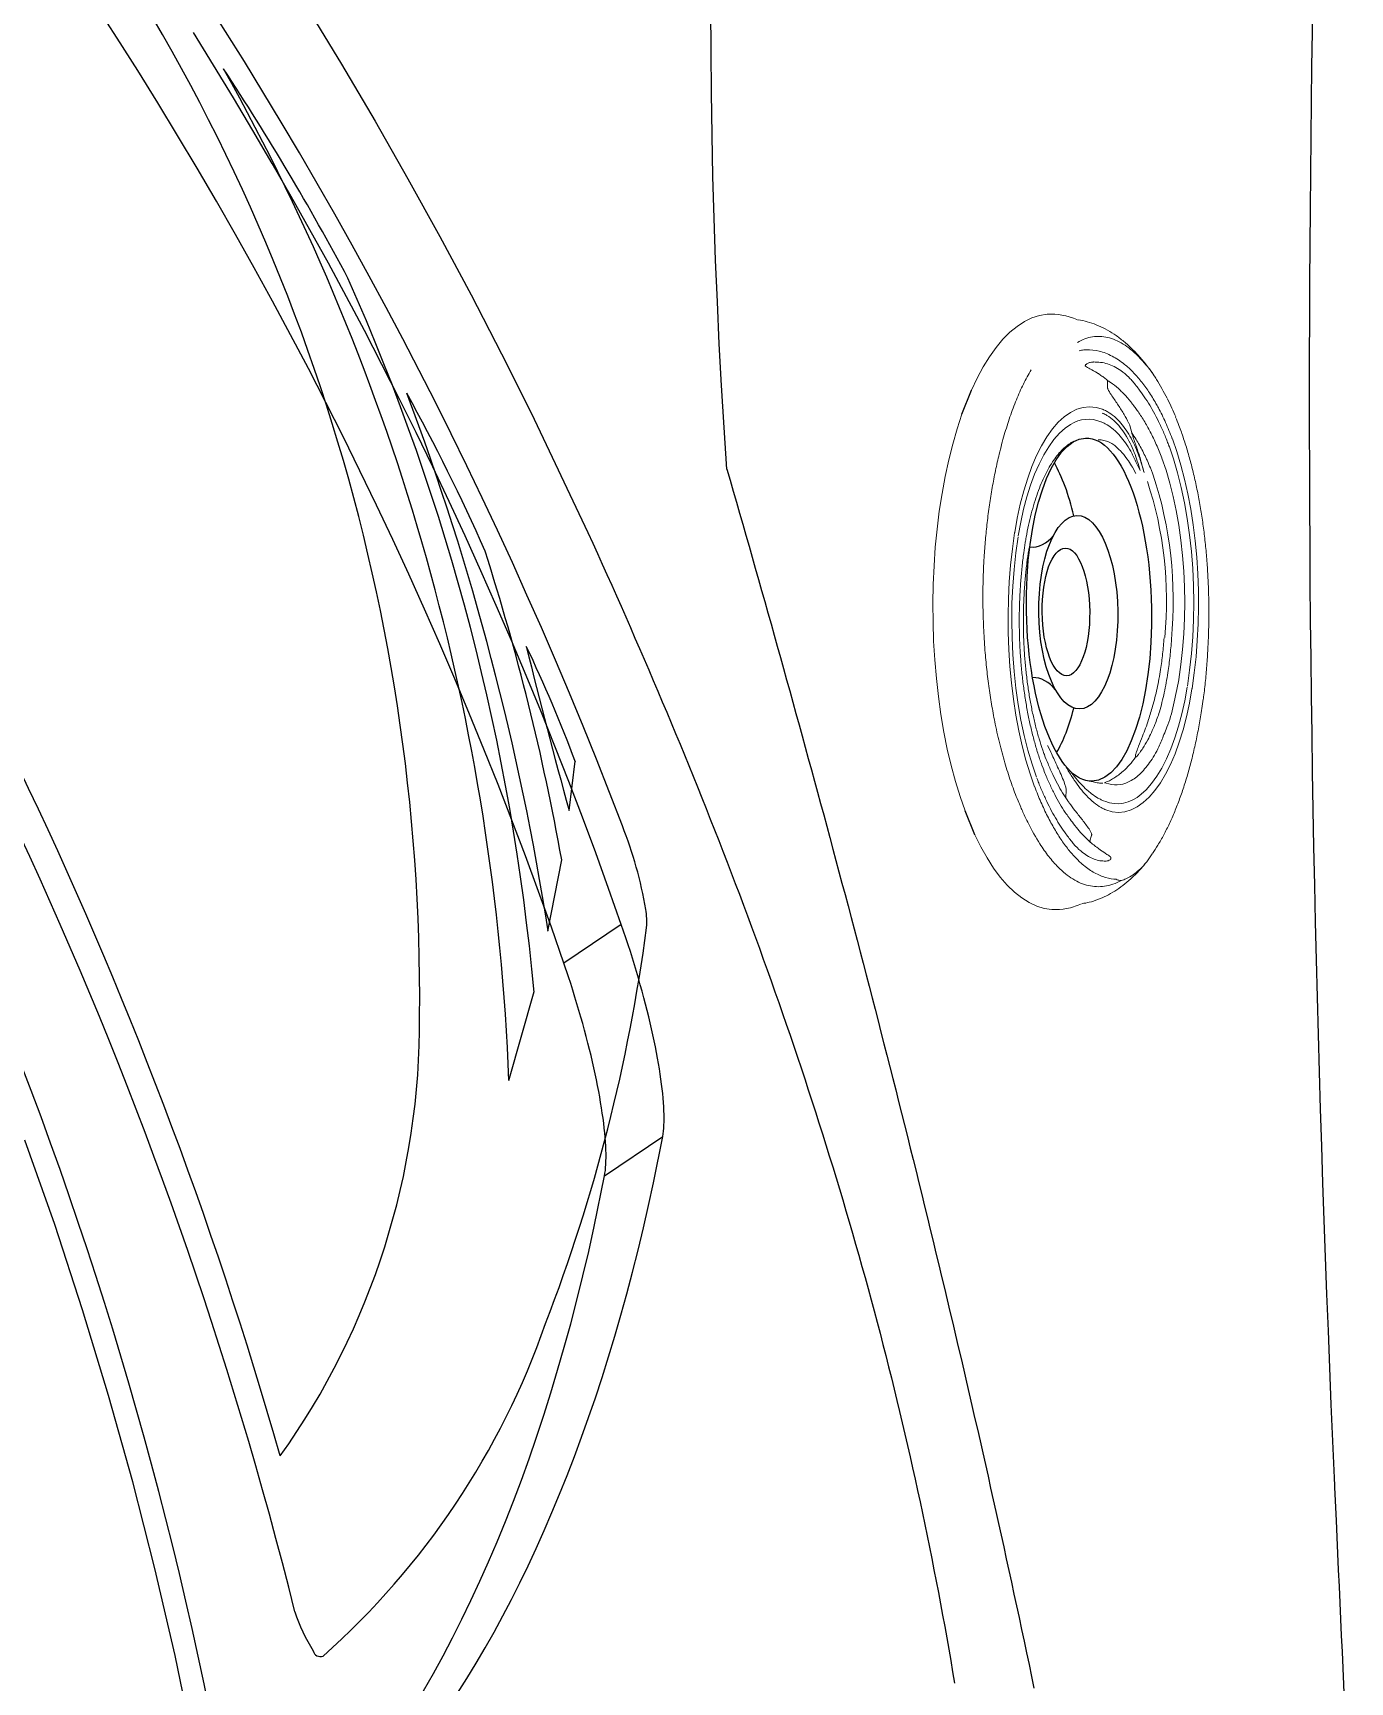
# Model space of a CAD drawing. Extents: x 941 to 1034, y 781 to 934.
# Drawn here: x 962.2 to 968.56, y 817.13 to 825.11 of the extents above; entities that cross this region are included whole.
import ezdxf

# ---------------------------------------------------------------- set-up
doc = ezdxf.new("R2010")
doc.units = 0
doc.header["$MEASUREMENT"] = 0
doc.linetypes.add('SLD-Solid', pattern=[0])
doc.layers.add('1', color=4, linetype='Continuous')
doc.layers.add('DIM', color=3, linetype='Continuous')

# ---------------------------------------------------------------- blocks, each defined once
blk = doc.blocks.new('*E12')
at = {"layer": '1', "color": 3, "linetype": 'SLD-Solid', "lineweight": 15}
blk.add_arc((2.109, -2.062), 0.0047, 145.5764, 153.9577, dxfattribs=at)
blk = doc.blocks.new('M')
at = {"layer": '1', "color": 3, "linetype": 'SLD-Solid', "lineweight": 15}
for p, q in [((0, 0), (-0.0912, -0.0007)), ((0.0911, -0.0016), (0, 0)), ((-0.7041, -0.0698), (-0.7837, -0.0884)), ((-0.6218, -0.0534), (-0.7041, -0.0698)), ((-0.5372, -0.039), (-0.6218, -0.0534)), ((-0.4506, -0.0268), (-0.5372, -0.039)), ((-0.3623, -0.0169), (-0.4506, -0.0268)), ((-0.2728, -0.0092), (-0.3623, -0.0169)), ((-0.1823, -0.0038), (-0.2728, -0.0092)), ((-0.0912, -0.0007), (-0.1823, -0.0038)), ((0.1816, -0.0055), (0.0911, -0.0016)), ((0.2713, -0.0118), (0.1816, -0.0055)), ((0.3597, -0.0203), (0.2713, -0.0118)), ((0.4465, -0.0311), (0.3597, -0.0203)), ((0.5313, -0.0442), (0.4465, -0.0311)), ((0.6138, -0.0593), (0.5313, -0.0442)), ((0.6937, -0.0766), (0.6138, -0.0593)), ((0.7707, -0.0959), (0.6937, -0.0766)), ((-0.9337, -0.1313), (-1.0035, -0.1556)), ((-0.8603, -0.1089), (-0.9337, -0.1313)), ((-0.7837, -0.0884), (-0.8603, -0.1089)), ((0.8444, -0.1171), (0.7707, -0.0959)), ((0.9145, -0.1403), (0.8444, -0.1171)), ((-1.1767, -0.2318), (-1.2305, -0.262)), ((-1.1184, -0.2031), (-1.1767, -0.2318)), ((1.089, -0.2137), (1.0302, -0.1859)), ((1.1433, -0.243), (1.089, -0.2137)), ((-1.2796, -0.2934), (-1.3236, -0.326)), ((-1.2305, -0.262), (-1.2796, -0.2934)), ((1.1928, -0.2737), (1.1433, -0.243)), ((1.2373, -0.3056), (1.1928, -0.2737)), ((1.2768, -0.3386), (1.2373, -0.3056)), ((-1.3961, -0.3941), (-1.4242, -0.4294)), ((-1.3625, -0.3596), (-1.3961, -0.3941)), ((-1.3236, -0.326), (-1.3625, -0.3596)), ((-0.5408, -0.4013), (-0.4637, -0.3894)), ((-0.4637, -0.3894), (-0.3848, -0.3796)), ((-0.4096, -0.4011), (-0.3292, -0.3924)), ((-0.3848, -0.3796), (-0.3045, -0.3721)), ((-0.3292, -0.3924), (-0.2475, -0.3862)), ((-0.3045, -0.3721), (-0.2231, -0.3669)), ((-0.2475, -0.3862), (-0.165, -0.3824)), ((-0.2231, -0.3669), (-0.1412, -0.364)), ((-0.165, -0.3824), (-0.0821, -0.3811)), ((-0.1412, -0.364), (-0.059, -0.3634)), ((-0.0821, -0.3811), (0.0007, -0.3823)), ((-0.059, -0.3634), (0.0229, -0.3652)), ((0.0007, -0.3823), (0.0829, -0.386)), ((0.0229, -0.3652), (0.1043, -0.3692)), ((0.0829, -0.386), (0.1641, -0.3922)), ((0.1043, -0.3692), (0.1846, -0.3756)), ((0.1641, -0.3922), (0.2439, -0.4009)), ((0.1846, -0.3756), (0.2636, -0.3843)), ((0.2636, -0.3843), (0.3408, -0.3952)), ((0.3408, -0.3952), (0.3426, -0.3955)), ((0.3426, -0.3955), (0.4128, -0.4079)), ((1.3109, -0.3725), (1.2768, -0.3386)), ((1.3396, -0.4073), (1.3109, -0.3725)), ((-1.4468, -0.4653), (-1.4638, -0.5016)), ((-1.4242, -0.4294), (-1.4468, -0.4653)), ((-0.8865, -0.4918), (-0.8238, -0.4699)), ((-0.8238, -0.4699), (-0.7576, -0.4498)), ((-0.777, -0.4791), (-0.7096, -0.4592)), ((-0.7576, -0.4498), (-0.6881, -0.4317)), ((-0.7096, -0.4592), (-0.6387, -0.4413)), ((-0.6881, -0.4317), (-0.6158, -0.4155)), ((-0.6387, -0.4413), (-0.5648, -0.4257)), ((-0.6158, -0.4155), (-0.5408, -0.4013)), ((-0.5648, -0.4257), (-0.4883, -0.4122)), ((-0.4883, -0.4122), (-0.4096, -0.4011)), ((0.2439, -0.4009), (0.3217, -0.4119)), ((0.2672, -0.4647), (0.2686, -0.4649)), ((0.2938, -0.4466), (0.2951, -0.4468)), ((0.3267, -0.4127), (0.3922, -0.4246)), ((0.3922, -0.4246), (0.4551, -0.4385)), ((0.4128, -0.4079), (0.4803, -0.4226)), ((0.4551, -0.4385), (0.515, -0.4544)), ((0.4803, -0.4226), (0.5446, -0.4394)), ((0.515, -0.4544), (0.5716, -0.4722)), ((0.5446, -0.4394), (0.6054, -0.4582)), ((0.5716, -0.4722), (0.6244, -0.4917)), ((0.6054, -0.4582), (0.6622, -0.4789)), ((1.3628, -0.4429), (1.3396, -0.4073)), ((1.3803, -0.4789), (1.3628, -0.4429)), ((-1.475, -0.5383), (-1.4805, -0.5751)), ((-1.4638, -0.5016), (-1.475, -0.5383)), ((-0.8407, -0.501), (-0.777, -0.4791)), ((-0.7317, -0.539), (-0.7309, -0.5387)), ((-0.6876, -0.554), (-0.7109, -0.5661)), ((0.6244, -0.4917), (0.6732, -0.5129)), ((0.6622, -0.4789), (0.7147, -0.5014)), ((0.6732, -0.5129), (0.7177, -0.5356)), ((0.7147, -0.5014), (0.7626, -0.5255)), ((0.7177, -0.5356), (0.7576, -0.5597)), ((0.7626, -0.5255), (0.8056, -0.5511)), ((0.8056, -0.5511), (0.8435, -0.578)), ((1.3921, -0.5154), (1.3803, -0.4789)), ((1.3982, -0.5522), (1.3921, -0.5154)), ((1.3985, -0.5891), (1.3982, -0.5522)), ((-1.4805, -0.5751), (-1.4802, -0.612)), ((-1.4802, -0.612), (-1.4781, -0.6296)), ((-1.4781, -0.6296), (-1.4754, -0.646)), ((0.7576, -0.5597), (0.7926, -0.5849)), ((0.7926, -0.5849), (0.8225, -0.6113)), ((0.8225, -0.6113), (0.8472, -0.6386)), ((0.8435, -0.578), (0.8758, -0.6061)), ((0.8758, -0.6061), (0.9026, -0.6352)), ((0.9026, -0.6352), (0.9236, -0.6651)), ((1.3906, -0.6423), (1.3935, -0.623)), ((1.3942, -0.623), (1.3966, -0.6066)), ((1.3966, -0.6066), (1.3985, -0.5891)), ((-1.4747, -0.6459), (-1.4715, -0.6651)), ((-1.4715, -0.6651), (-1.4597, -0.7015)), ((-1.4597, -0.7015), (-1.4527, -0.7176)), ((-0.9032, -0.6442), (-0.9392, -0.6429)), ((0.8472, -0.6386), (0.8656, -0.665)), ((0.9236, -0.6651), (0.9387, -0.6956)), ((0.9387, -0.6956), (0.9477, -0.7265)), ((1.3726, -0.695), (1.3794, -0.6789)), ((1.3794, -0.6789), (1.3906, -0.6423)), ((-1.1475, -0.7585), (-1.1492, -0.7607)), ((-1.1229, -0.7672), (-1.1475, -0.7585)), ((0.9476, -0.7888), (0.9384, -0.8198)), ((0.9507, -0.7576), (0.9476, -0.7888)), ((0.9477, -0.7265), (0.9507, -0.7576)), ((-1.0071, -0.8664), (-1.0102, -0.897)), ((-0.9981, -0.836), (-1.0071, -0.8664)), ((1.0686, -0.8435), (1.0441, -0.8441)), ((1.0779, -0.8447), (1.0762, -0.8467)), ((-1.0102, -0.897), (-1.0073, -0.9275)), ((-1.0073, -0.9275), (-0.9984, -0.9578)), ((0.8608, -0.9522), (0.8249, -0.9613)), ((0.862, -0.9512), (0.8717, -0.9465)), ((-0.9984, -0.9578), (-0.9836, -0.9878)), ((-0.9836, -0.9878), (-0.963, -1.0171)), ((-0.963, -1.0171), (-0.9368, -1.0456)), ((-0.9007, -1.0305), (-0.9222, -1.0072)), ((-0.8708, -1.0569), (-0.9007, -1.0305)), ((-0.7419, -0.9846), (-0.7439, -0.9797)), ((0.6284, -0.981), (0.6581, -0.9647)), ((0.6692, -1.0106), (0.6323, -1.0205)), ((0.6743, -0.9857), (0.6427, -1.0017)), ((-1.2086, -1.0611), (-1.2084, -1.0615)), ((-0.9368, -1.0456), (-0.905, -1.0731)), ((-0.905, -1.0731), (-0.8679, -1.0995)), ((-0.8358, -1.0822), (-0.8708, -1.0569)), ((-0.8679, -1.0995), (-0.8257, -1.1247)), ((-0.7959, -1.1063), (-0.8358, -1.0822)), ((-0.7515, -1.129), (-0.7959, -1.1063)), ((0.644, -1.1268), (0.7026, -1.1067)), ((0.7026, -1.1067), (0.7035, -1.1064)), ((-0.8257, -1.1247), (-0.7787, -1.1483)), ((-0.7787, -1.1483), (-0.7272, -1.1704)), ((-0.7026, -1.1502), (-0.7515, -1.129)), ((-0.7272, -1.1704), (-0.6714, -1.1907)), ((-0.6498, -1.1697), (-0.7026, -1.1502)), ((-0.6714, -1.1907), (-0.6118, -1.2092)), ((-0.5932, -1.1875), (-0.6498, -1.1697)), ((-0.5333, -1.2034), (-0.5932, -1.1875)), ((-0.37, -1.1881), (-0.3686, -1.1884)), ((-0.3686, -1.1884), (-0.3673, -1.1886)), ((-0.3673, -1.1886), (-0.2957, -1.1988)), ((0.3059, -1.1987), (0.3783, -1.1885)), ((0.3783, -1.1885), (0.4487, -1.1761)), ((0.4487, -1.1761), (0.5167, -1.1617)), ((0.5167, -1.1617), (0.582, -1.1452)), ((0.6314, -1.1827), (0.5605, -1.2005)), ((0.582, -1.1452), (0.644, -1.1268)), ((0.6988, -1.1627), (0.6314, -1.1827)), ((0.669, -1.1987), (0.7342, -1.1789)), ((0.757, -1.1429), (0.6988, -1.1627)), ((0.7342, -1.1789), (0.7958, -1.1574)), ((0.7625, -1.1409), (0.757, -1.1429)), ((-0.6118, -1.2092), (-0.5487, -1.2256)), ((-0.5487, -1.2256), (-0.4825, -1.24)), ((-0.4704, -1.2173), (-0.5333, -1.2034)), ((-0.4825, -1.24), (-0.4137, -1.2522)), ((-0.405, -1.2292), (-0.4704, -1.2173)), ((-0.4137, -1.2522), (-0.4119, -1.2525)), ((-0.4119, -1.2525), (-0.3359, -1.2632)), ((-0.3221, -1.241), (-0.3999, -1.23)), ((-0.3359, -1.2632), (-0.2582, -1.2717)), ((-0.2424, -1.2496), (-0.3221, -1.241)), ((-0.2957, -1.1988), (-0.2223, -1.2068)), ((-0.2582, -1.2717), (-0.1792, -1.278)), ((-0.1611, -1.2558), (-0.2424, -1.2496)), ((-0.2223, -1.2068), (-0.1476, -1.2125)), ((-0.0789, -1.2595), (-0.1611, -1.2558)), ((-0.1476, -1.2125), (-0.0719, -1.216)), ((0.0039, -1.2608), (-0.0789, -1.2595)), ((-0.0719, -1.216), (0.0044, -1.2171)), ((0.0868, -1.2595), (0.0039, -1.2608)), ((0.0044, -1.2171), (0.0807, -1.216)), ((0.0807, -1.216), (0.1566, -1.2125)), ((0.1693, -1.2557), (0.0868, -1.2595)), ((0.143, -1.2804), (0.2231, -1.2752)), ((0.1566, -1.2125), (0.2319, -1.2067)), ((0.251, -1.2494), (0.1693, -1.2557)), ((0.2231, -1.2752), (0.3021, -1.2678)), ((0.2319, -1.2067), (0.3059, -1.1987)), ((0.3314, -1.2407), (0.251, -1.2494)), ((0.3021, -1.2678), (0.3798, -1.2582)), ((0.4101, -1.2296), (0.3314, -1.2407)), ((0.3798, -1.2582), (0.4557, -1.2464)), ((0.4866, -1.2162), (0.4101, -1.2296)), ((0.4557, -1.2464), (0.5294, -1.2325)), ((0.5605, -1.2005), (0.4866, -1.2162)), ((0.5294, -1.2325), (0.6007, -1.2166)), ((0.6007, -1.2166), (0.669, -1.1987)), ((-0.1792, -1.278), (-0.0991, -1.2821)), ((-0.0991, -1.2821), (-0.0184, -1.2838)), ((-0.0184, -1.2838), (0.0624, -1.2832)), ((0.0624, -1.2832), (0.143, -1.2804))]:
    blk.add_line(p, q, dxfattribs=at)
at = {"layer": '1', "color": 3}
for centre, major_axis, ratio, start_param, end_param in [((-0.03, -0.7544), (0.8294, 0.0145), 0.364496, 3.146563, 9.429748), ((0.4969, -0.478), (0.2246, 0.0018), 0.7, 3.068739, 3.858971), ((-0.0426, -0.7029), (0.4678, 0.006), 0.408212, 3.144742, 9.427927), ((-0.5999, -0.4823), (0.2417, 0.0019), 0.7, -0.725267, -0.007908), ((-0.0411, -0.643), (0.3088, 0.0031), 0.371973, 3.142644, 9.425829), ((-0.0119, -0.4306), (0.8294, 0.0145), 0.364496, 3.679416, 4.068187), ((-0.0119, -0.4306), (0.8294, 0.0145), 0.364496, -1.024668, -0.591327)]:
    blk.add_ellipse(centre, major_axis=major_axis, ratio=ratio, start_param=start_param, end_param=end_param, dxfattribs=at)
at = {"layer": '1', "color": 3, "linetype": 'SLD-Solid', "lineweight": 15}
for centre, major_axis, ratio, start_param, end_param in [((-0.9127, -0.6453), (0.0096, 0.00008), 0.7, 0.155275, 0.272948), ((0.5743, -0.7525), (0.3162, 0.0025), 0.7, -0.280999, 0.394679), ((-1.1521, -0.7649), (0.00657, 0.00005), 0.7, 1.120631, 1.843929), ((-1.1504, -0.7628), (0.00681, 0.00005), 0.7, 1.126374, 1.762963), ((-1.1499, -0.7622), (0.00639, 0.00005), 0.7, 1.115946, 1.80729), ((-1.1383, -0.7629), (0.0112, 0.0001), 0.7, 2.477545, 2.524721), ((-1.1156, -0.7712), (0.00535, -0.00526), 1, 3.376627, 3.425003), ((-0.6467, -0.8895), (0.322, 0.0026), 0.7, 2.864732, 3.67969), ((1.0694, -0.8481), (0.00706, 0.00006), 0.7, 0.271899, 1.628297), ((0.8224, -0.9622), (0.00164, 0.00167), 1, -0.438797, -0.309864), ((0.0169, -0.1691), (1.4177, 0.0113), 0.7, 4.571791, 5.14569), ((0.0199, -0.1994), (1.3275, 0.0105), 0.7, 4.567646, 5.149835)]:
    blk.add_ellipse(centre, major_axis=major_axis, ratio=ratio, start_param=start_param, end_param=end_param, dxfattribs=at)
for points, knots in [([(-0.985, -0.4246), (-0.9747, -0.4202), (-0.9385, -0.4045), (-0.872, -0.3794), (-0.7823, -0.3503), (-0.6862, -0.3241), (-0.5908, -0.3025), (-0.4987, -0.2851), (-0.4104, -0.2714), (-0.3196, -0.2601), (-0.2212, -0.2509), (-0.1161, -0.2444), (-0.0038, -0.2413), (0.1096, -0.2421), (0.2137, -0.2465), (0.3075, -0.2533), (0.3628, -0.2593), (0.3904, -0.2623)], [0, 0, 0, 0, 0.029367, 0.103767, 0.178168, 0.254729, 0.331291, 0.393306, 0.455321, 0.518568, 0.581815, 0.656275, 0.730735, 0.807359, 0.883982, 0.94187, 1, 1, 1, 1]), ([(0.3904, -0.2623), (0.4192, -0.2659), (0.4767, -0.2731), (0.5607, -0.2867), (0.6427, -0.3023), (0.7282, -0.3215), (0.8154, -0.3446), (0.9034, -0.3723), (0.9854, -0.4031), (1.0623, -0.4371), (1.1067, -0.4619), (1.1292, -0.4745)], [0, 0, 0, 0, 0.095674, 0.191347, 0.288728, 0.386109, 0.50594, 0.625771, 0.749064, 0.872357, 1, 1, 1, 1]), ([(-1.3399, -0.9112), (-1.3464, -0.8976), (-1.3594, -0.8702), (-1.3685, -0.8299), (-1.3706, -0.7904), (-1.3654, -0.7519), (-1.353, -0.7138), (-1.3336, -0.6764), (-1.3078, -0.64), (-1.2724, -0.6012), (-1.2251, -0.5597), (-1.1562, -0.5114), (-1.0827, -0.47), (-1.0202, -0.4402), (-0.993, -0.4281), (-0.985, -0.4246)], [0, 0, 0, 0, 0.075379, 0.151309, 0.223329, 0.29535, 0.369104, 0.442862, 0.514729, 0.586967, 0.682119, 0.778071, 0.907999, 0.972873, 1, 1, 1, 1]), ([(-0.7876, -0.5289), (-0.7801, -0.5261), (-0.755, -0.5169), (-0.7098, -0.5023), (-0.651, -0.4856), (-0.5894, -0.4706), (-0.5254, -0.4573), (-0.4592, -0.4459), (-0.3911, -0.4362), (-0.3216, -0.4286), (-0.2509, -0.4228), (-0.1795, -0.4191), (-0.1077, -0.4173), (-0.0358, -0.4176), (0.0357, -0.42), (0.1066, -0.4243), (0.1764, -0.4306), (0.239, -0.438), (0.2776, -0.444), (0.294, -0.4465)], [0, 0, 0, 0, 0.026275, 0.087966, 0.149698, 0.211464, 0.273267, 0.335105, 0.396973, 0.458867, 0.520782, 0.582712, 0.644652, 0.706595, 0.768535, 0.830464, 0.892377, 0.954267, 1, 1, 1, 1]), ([(-0.731, -0.5388), (-0.7237, -0.5362), (-0.6995, -0.5274), (-0.6557, -0.5134), (-0.599, -0.4977), (-0.5394, -0.4836), (-0.4774, -0.4712), (-0.4134, -0.4607), (-0.3476, -0.452), (-0.2804, -0.4453), (-0.2123, -0.4405), (-0.1435, -0.4378), (-0.0745, -0.437), (-0.0056, -0.4383), (0.0628, -0.4416), (0.1303, -0.4469), (0.1953, -0.454), (0.2406, -0.4604), (0.264, -0.4641), (0.2673, -0.4646)], [0, 0, 0, 0, 0.027554, 0.091746, 0.155986, 0.220267, 0.284591, 0.348954, 0.413352, 0.477778, 0.542227, 0.606691, 0.671163, 0.735636, 0.8001, 0.864548, 0.928972, 0.98997, 1, 1, 1, 1]), ([(0.2953, -0.4467), (0.3036, -0.4481), (0.3317, -0.4527), (0.3781, -0.4619), (0.4331, -0.4749), (0.4852, -0.4895), (0.5342, -0.5057), (0.5796, -0.5233), (0.6213, -0.5422), (0.659, -0.5622), (0.6924, -0.5833), (0.7215, -0.6052), (0.7462, -0.6278), (0.7661, -0.651), (0.7797, -0.671), (0.7848, -0.6833), (0.7865, -0.6876)], [0, 0, 0, 0, 0.032536, 0.10973, 0.186868, 0.263931, 0.340915, 0.417824, 0.494672, 0.571492, 0.648319, 0.725227, 0.802333, 0.879798, 0.95782, 1, 1, 1, 1]), ([(-1.3337, -0.8863), (-1.3335, -0.8825), (-1.3325, -0.8611), (-1.3233, -0.8215), (-1.2972, -0.7681), (-1.2607, -0.72), (-1.2179, -0.6776), (-1.1725, -0.6405), (-1.1201, -0.6047), (-1.0614, -0.5703), (-0.9963, -0.5376), (-0.9377, -0.5117), (-0.9, -0.4971), (-0.8875, -0.4922)], [0, 0, 0, 0, 0.026712, 0.151413, 0.276447, 0.401159, 0.493498, 0.585836, 0.678075, 0.770318, 0.862284, 0.954116, 1, 1, 1, 1]), ([(-1.1143, -0.6427), (-1.0894, -0.6256), (-1.0521, -0.6), (-0.993, -0.5678), (-0.9457, -0.5446), (-0.9035, -0.526), (-0.8697, -0.5121), (-0.8529, -0.5056), (-0.8452, -0.5027)], [0, 0, 0, 0, 0.337008, 0.50583, 0.674678, 0.843513, 0.927915, 1, 1, 1, 1]), ([(-1.0347, -0.6571), (-1.0268, -0.6512), (-1.0067, -0.6364), (-0.9696, -0.6136), (-0.9243, -0.5885), (-0.8746, -0.5645), (-0.8292, -0.5448), (-0.7991, -0.5334), (-0.7881, -0.5292)], [0, 0, 0, 0, 0.125672, 0.317663, 0.508626, 0.698715, 0.890112, 1, 1, 1, 1]), ([(-0.961, -0.6568), (-0.9588, -0.6551), (-0.9453, -0.6447), (-0.9162, -0.6264), (-0.8739, -0.6021), (-0.8271, -0.5787), (-0.78, -0.5577), (-0.7466, -0.5449), (-0.7316, -0.5391)], [0, 0, 0, 0, 0.039608, 0.239952, 0.439301, 0.636256, 0.836536, 1, 1, 1, 1]), ([(-0.8875, -0.4922), (-0.8874, -0.4922), (-0.8873, -0.4922), (-0.8872, -0.4921), (-0.8871, -0.4921)], [0, 0, 0, 0, 0.154805, 1, 1, 1, 1]), ([(-0.8871, -0.4921), (-0.8871, -0.4921), (-0.8869, -0.492), (-0.8867, -0.4919), (-0.8865, -0.4918)], [0, 0, 0, 0, 0.109067, 1, 1, 1, 1]), ([(-0.7109, -0.5661), (-0.7315, -0.5756), (-0.7775, -0.5967), (-0.8323, -0.6219), (-0.8733, -0.6379), (-0.8925, -0.6437), (-0.901, -0.6441), (-0.9032, -0.6442)], [0, 0, 0, 0, 0.322327, 0.718503, 0.892265, 0.972127, 1, 1, 1, 1]), ([(-1.2457, -0.8348), (-1.2455, -0.8257), (-1.245, -0.8076), (-1.2375, -0.7797), (-1.2244, -0.7517), (-1.2035, -0.7211), (-1.1798, -0.6955), (-1.1498, -0.6684), (-1.1291, -0.6534), (-1.1144, -0.6428)], [0, 0, 0, 0, 0.144102, 0.288177, 0.431944, 0.575712, 0.757525, 0.828809, 1, 1, 1, 1]), ([(-1.1724, -0.7833), (-1.1664, -0.7757), (-1.1539, -0.7596), (-1.1293, -0.7341), (-1.0998, -0.707), (-1.069, -0.6818), (-1.0463, -0.6652), (-1.0365, -0.6581)], [0, 0, 0, 0, 0.193412, 0.408503, 0.621237, 0.836748, 1, 1, 1, 1]), ([(-1.1226, -0.767), (-1.1221, -0.7671), (-1.1216, -0.7673), (-1.1205, -0.7675), (-1.1188, -0.7676), (-1.1145, -0.7671), (-1.1015, -0.7623), (-1.0776, -0.7459), (-1.0429, -0.7198), (-1.0147, -0.6972), (-1.0012, -0.6863)], [0, 0, 0, 0, 0.006241, 0.007227, 0.014587, 0.028589, 0.070449, 0.262258, 0.646421, 1, 1, 1, 1]), ([(-1.0012, -0.6863), (-1.0011, -0.6863), (-0.9904, -0.6774), (-0.9773, -0.6679), (-0.9637, -0.6584), (-0.963, -0.6579)], [0, 0, 0, 0, 0.006401, 0.954168, 1, 1, 1, 1]), ([(-0.7857, -0.6413), (-0.7935, -0.6456), (-0.8176, -0.6592), (-0.8547, -0.6828), (-0.8951, -0.712), (-0.9318, -0.7435), (-0.9637, -0.7773), (-0.9823, -0.8041), (-0.9919, -0.8219), (-0.9953, -0.8293), (-0.9973, -0.8338), (-0.9978, -0.8352), (-0.9978, -0.8352)], [0.1589519, 0.1589519, 0.1589519, 0.1589519, 0.2189082, 0.346758, 0.4751575, 0.6035615, 0.754596, 0.905669, 0.9433962, 0.9811215, 0.9999977, 1, 1, 1, 1]), ([(-0.956, -0.8285), (-0.956, -0.8285), (-0.9539, -0.8234), (-0.9494, -0.8133), (-0.9383, -0.7929), (-0.9245, -0.7724), (-0.904, -0.7468), (-0.8803, -0.7213), (-0.8475, -0.6921), (-0.8233, -0.6733), (-0.811, -0.6645)], [0, 0, 0, 0, 0.0000306, 0.0744962, 0.1489695, 0.2980039, 0.3724874, 0.5215575, 0.6706687, 0.804032, 0.804032, 0.804032, 0.804032]), ([(1.0886, -1.0769), (1.0904, -1.0759), (1.1109, -1.0633), (1.1461, -1.0373), (1.1934, -0.9991), (1.2351, -0.9591), (1.2715, -0.9181), (1.3025, -0.8762), (1.3279, -0.8335), (1.3482, -0.7903), (1.3625, -0.7467), (1.3702, -0.7163), (1.3717, -0.7004), (1.3718, -0.6992)], [0, 0, 0, 0, 0.011075, 0.128358, 0.243715, 0.356861, 0.467679, 0.576202, 0.682584, 0.787058, 0.889908, 0.99144, 1, 1, 1, 1]), ([(1.2614, -0.6989), (1.2679, -0.7107), (1.2809, -0.7344), (1.29, -0.771), (1.2921, -0.8077), (1.2868, -0.8446), (1.2744, -0.882), (1.2551, -0.9193), (1.2291, -0.9558), (1.197, -0.9923), (1.1691, -1.016), (1.1547, -1.0282)], [0, 0, 0, 0, 0.113502, 0.227834, 0.336279, 0.444726, 0.555781, 0.666843, 0.775057, 0.88383, 1, 1, 1, 1]), ([(1.2267, -0.7408), (1.2265, -0.7371), (1.226, -0.7259), (1.223, -0.7144), (1.2211, -0.7068)], [0, 0, 0, 0, 0.3359347, 1, 1, 1, 1]), ([(-1.4516, -0.7216), (-1.4496, -0.7329), (-1.4452, -0.7585), (-1.4323, -0.7977), (-1.4143, -0.8391), (-1.3914, -0.8796), (-1.3639, -0.9191), (-1.3316, -0.9576), (-1.2954, -0.9947), (-1.268, -1.0179), (-1.2544, -1.0294)], [0, 0, 0, 0, 0.1000144, 0.225756, 0.3519621, 0.4790519, 0.6074395, 0.7375219, 0.8696622, 1, 1, 1, 1]), ([(-1.1927, -0.8109), (-1.1925, -0.8106), (-1.1918, -0.8097), (-1.1907, -0.8081), (-1.1889, -0.8055), (-1.1856, -0.801), (-1.1802, -0.7935), (-1.1753, -0.787), (-1.1725, -0.7833)], [0, 0, 0, 0, 0.035919, 0.106555, 0.177195, 0.318487, 0.601091, 1, 1, 1, 1]), ([(-0.8674, -0.7942), (-0.868, -0.7982), (-0.8693, -0.8075), (-0.8693, -0.8167), (-0.8692, -0.822)], [0, 0, 0, 0, 0.42371, 1, 1, 1, 1]), ([(-0.8674, -0.794), (-0.8657, -0.7853), (-0.8636, -0.7743), (-0.8601, -0.7632), (-0.8592, -0.7608)], [0, 0, 0, 0, 0.3572691, 0.4544643, 0.4544643, 0.4544643, 0.4544643]), ([(0.7965, -1.1571), (0.8229, -1.1465), (0.8756, -1.1252), (0.9309, -1.0982), (0.9804, -1.0707), (1.0253, -1.0431), (1.0763, -1.0059), (1.1202, -0.967), (1.1624, -0.9207), (1.1978, -0.8666), (1.2227, -0.8045), (1.2253, -0.762), (1.2267, -0.7408)], [0, 0, 0, 0, 0.099686, 0.199319, 0.230421, 0.322801, 0.415179, 0.507539, 0.5999, 0.733139, 0.866784, 1, 1, 1, 1]), ([(1.1672, -0.7765), (1.167, -0.788), (1.1666, -0.8109), (1.1591, -0.8443), (1.1461, -0.877), (1.1252, -0.9115), (1.1015, -0.9395), (1.0715, -0.9683), (1.0508, -0.9838), (1.0362, -0.9948)], [0, 0, 0, 0, 0.144102, 0.288177, 0.431944, 0.575712, 0.757525, 0.828809, 1, 1, 1, 1]), ([(1.1142, -0.7944), (1.114, -0.7947), (1.1133, -0.7958), (1.1122, -0.7976), (1.1104, -0.8005), (1.1071, -0.8055), (1.1005, -0.8153), (1.0907, -0.829), (1.0822, -0.8395), (1.0779, -0.8447)], [0, 0, 0, 0, 0.020739, 0.061523, 0.102309, 0.183889, 0.34706, 0.673517, 1, 1, 1, 1]), ([(1.1473, -0.737), (1.143, -0.7443), (1.1319, -0.7638), (1.121, -0.7827), (1.1142, -0.7944)], [0, 0, 0, 0, 0.3791413, 1, 1, 1, 1]), ([(1.1469, -0.7365), (1.1473, -0.7365), (1.1482, -0.7365), (1.1497, -0.7367), (1.1515, -0.7373), (1.1537, -0.7384), (1.1575, -0.7415), (1.1621, -0.7489), (1.1659, -0.7597), (1.167, -0.7695), (1.1672, -0.7751), (1.1672, -0.7765)], [0, 0, 0, 0, 0.01602, 0.035445, 0.054871, 0.08078, 0.12717, 0.274887, 0.583806, 0.893992, 1, 1, 1, 1]), ([(-1.2255, -0.8586), (-1.2259, -0.8587), (-1.2268, -0.8591), (-1.2283, -0.8596), (-1.2301, -0.8599), (-1.2322, -0.8598), (-1.236, -0.8589), (-1.2407, -0.8549), (-1.2444, -0.8477), (-1.2454, -0.8402), (-1.2457, -0.8359), (-1.2457, -0.8348)], [0, 0, 0, 0, 0.01602, 0.035445, 0.054871, 0.08078, 0.12717, 0.274887, 0.583806, 0.893992, 1, 1, 1, 1]), ([(-1.2258, -0.8584), (-1.2216, -0.8526), (-1.2105, -0.8372), (-1.1995, -0.821), (-1.1927, -0.8109)], [0, 0, 0, 0, 0.379141, 1, 1, 1, 1]), ([(-0.8697, -0.8364), (-0.8739, -0.8547), (-0.8822, -0.8912), (-0.8664, -0.9459), (-0.8304, -0.9988), (-0.7723, -1.0482), (-0.7067, -1.0882), (-0.6543, -1.1088), (-0.6342, -1.1167)], [0, 0, 0, 0, 0.177735, 0.35547, 0.533205, 0.71094, 0.888675, 1, 1, 1, 1]), ([(-0.8687, -0.8311), (-0.8687, -0.8311), (-0.8684, -0.8304), (-0.8672, -0.8303), (-0.8643, -0.8376), (-0.8577, -0.8523), (-0.8428, -0.8806), (-0.8239, -0.9041), (-0.8113, -0.9197)], [0, 0, 0, 0, 0.000257, 0.036334, 0.144253, 0.358235, 0.572789, 1, 1, 1, 1]), ([(0.6427, -1.0017), (0.6728, -0.9926), (0.7207, -0.9783), (0.7764, -0.9531), (0.8168, -0.9307), (0.8536, -0.9046), (0.8856, -0.8749), (0.9042, -0.8499), (0.9138, -0.8326), (0.9171, -0.8253), (0.9193, -0.8209), (0.9197, -0.8195), (0.9197, -0.8195)], [0, 0, 0, 0, 0.218908, 0.346758, 0.475158, 0.603561, 0.754596, 0.905669, 0.943396, 0.981121, 0.999998, 1, 1, 1, 1]), ([(0.9381, -0.8205), (0.9375, -0.822), (0.9357, -0.8265), (0.9322, -0.834), (0.9228, -0.8516), (0.9045, -0.8773), (0.8737, -0.9079), (0.838, -0.9348), (0.7992, -0.9584), (0.7452, -0.9851), (0.6986, -1.0008), (0.6692, -1.0106)], [0, 0, 0, 0, 0.0187738, 0.0563476, 0.0938864, 0.2442892, 0.3947292, 0.5226703, 0.6514061, 0.779526, 1, 1, 1, 1]), ([(0.8778, -0.8134), (0.8778, -0.8134), (0.8758, -0.8184), (0.8711, -0.8284), (0.8601, -0.848), (0.8463, -0.8671), (0.8258, -0.8901), (0.802, -0.9122), (0.7668, -0.938), (0.7252, -0.963), (0.6913, -0.9782), (0.6743, -0.9857)], [0, 0, 0, 0, 0.000031, 0.074497, 0.14897, 0.298004, 0.372488, 0.521558, 0.670669, 0.835334, 1, 1, 1, 1]), ([(0.7593, -0.8834), (0.7642, -0.8771), (0.772, -0.8667), (0.7822, -0.8476), (0.788, -0.8303), (0.7908, -0.8128), (0.7908, -0.8039), (0.7908, -0.7994)], [0, 0, 0, 0, 0.2370068, 0.3895674, 0.6949044, 0.847454, 1, 1, 1, 1]), ([(0.8734, -0.9456), (0.8867, -0.9387), (0.916, -0.9235), (0.9579, -0.8964), (0.9956, -0.8706), (1.021, -0.8529), (1.0354, -0.8459), (1.0401, -0.8444), (1.0426, -0.8439), (1.0438, -0.8438), (1.0444, -0.8438)], [0, 0, 0, 0, 0.235356, 0.518357, 0.801279, 0.944189, 0.976328, 0.9876, 0.993788, 1, 1, 1, 1]), ([(0.9536, -0.9723), (0.9536, -0.9723), (0.9575, -0.9695), (0.9631, -0.9653), (0.9723, -0.9583), (0.9848, -0.9483), (1.0019, -0.9337), (1.021, -0.9155), (1.0446, -0.8905), (1.0635, -0.8668), (1.0752, -0.849), (1.0779, -0.8447)], [0, 0, 0, 0, 0.000714, 0.073392, 0.109721, 0.182421, 0.327724, 0.473063, 0.618482, 0.909311, 1, 1, 1, 1]), ([(-1.3399, -0.9112), (-1.3396, -0.906), (-1.3392, -0.8981), (-1.3351, -0.8893), (-1.3337, -0.8863)], [0, 0, 0, 0, 0.664107, 1, 1, 1, 1]), ([(-1.2896, -0.9952), (-1.297, -0.9867), (-1.3141, -0.967), (-1.3299, -0.9385), (-1.3372, -0.9186), (-1.3399, -0.9112)], [0, 0, 0, 0, 0.32393, 0.749492, 1, 1, 1, 1]), ([(-0.8113, -0.9197), (-0.8016, -0.93), (-0.7823, -0.9508), (-0.7566, -0.9701), (-0.7437, -0.9798)], [0, 0, 0, 0, 0.4978509, 1, 1, 1, 1]), ([(0.6581, -0.9647), (0.6686, -0.9582), (0.6952, -0.9419), (0.7308, -0.9146), (0.7498, -0.8938), (0.7593, -0.8834)], [0, 0, 0, 0, 0.243936, 0.619578, 1, 1, 1, 1]), ([(-1.2102, -1.0603), (-1.2234, -1.0517), (-1.2504, -1.0341), (-1.2763, -1.0118), (-1.2874, -0.9979), (-1.2896, -0.9952)], [0, 0, 0, 0, 0.434001, 0.888952, 1, 1, 1, 1]), ([(-0.7437, -0.9796), (-0.7437, -0.9796), (-0.7425, -0.9789), (-0.7386, -0.9784), (-0.7297, -0.98), (-0.7135, -0.9852), (-0.6846, -0.9965), (-0.6347, -1.0165), (-0.5706, -1.0401), (-0.519, -1.0557), (-0.4974, -1.0622)], [0, 0, 0, 0, 0.0002, 0.025236, 0.067323, 0.141073, 0.266748, 0.470502, 0.778091, 1, 1, 1, 1]), ([(-0.5239, -1.0952), (-0.545, -1.0879), (-0.5947, -1.0707), (-0.6531, -1.0431), (-0.6958, -1.0178), (-0.7191, -1.0016), (-0.7315, -0.9922), (-0.738, -0.9871), (-0.7408, -0.9851), (-0.7418, -0.9844)], [0, 0, 0, 0, 0.230758, 0.545346, 0.74943, 0.872578, 0.942678, 0.980397, 1, 1, 1, 1]), ([(0.8249, -0.9613), (0.8145, -0.9682), (0.7872, -0.9866), (0.7465, -1.0092), (0.7103, -1.0269), (0.6835, -1.0392), (0.6612, -1.0487), (0.6382, -1.0579), (0.6266, -1.0624), (0.6206, -1.0646), (0.6206, -1.0646)], [0, 0, 0, 0, 0.182479, 0.479936, 0.628519, 0.702783, 0.8514, 0.925684, 0.999996, 1, 1, 1, 1]), ([(0.6323, -1.0205), (0.6537, -1.0151), (0.6965, -1.0041), (0.7458, -0.9878), (0.7834, -0.9747), (0.8044, -0.967), (0.8195, -0.9625), (0.8247, -0.961)], [0, 0, 0, 0, 0.334114, 0.669312, 0.80065, 0.932519, 1, 1, 1, 1]), ([(0.7035, -1.1064), (0.7146, -1.102), (0.7369, -1.0934), (0.7689, -1.0798), (0.7997, -1.0656), (0.839, -1.0461), (0.8847, -1.0205), (0.9246, -0.9942), (0.9458, -0.9782), (0.9521, -0.9734)], [0, 0, 0, 0, 0.112765, 0.225721, 0.338638, 0.45164, 0.677601, 0.903593, 1, 1, 1, 1]), ([(1.0361, -0.9949), (1.0112, -1.0128), (0.9739, -1.0398), (0.9148, -1.073), (0.8675, -1.0969), (0.8253, -1.1158), (0.7915, -1.1297), (0.7747, -1.1362), (0.767, -1.1392)], [0, 0, 0, 0, 0.337008, 0.50583, 0.674678, 0.843513, 0.927915, 1, 1, 1, 1]), ([(1.1547, -1.0282), (1.1515, -1.031), (1.1313, -1.0493), (1.0794, -1.085), (1.0231, -1.1151), (0.9916, -1.132)], [0, 0, 0, 0, 0.076495, 0.484239, 1, 1, 1, 1]), ([(-1.2088, -1.0613), (-1.1958, -1.0701), (-1.1675, -1.089), (-1.1191, -1.1163), (-1.065, -1.1434), (-1.007, -1.169), (-0.9452, -1.193), (-0.8799, -1.2154), (-0.8112, -1.2362), (-0.7394, -1.2551), (-0.6649, -1.2721), (-0.5878, -1.2871), (-0.5206, -1.2985), (-0.4786, -1.304), (-0.4636, -1.3059)], [0, 0, 0, 0, 0.074591, 0.161112, 0.246996, 0.333324, 0.42023, 0.507675, 0.595605, 0.683955, 0.772643, 0.861576, 0.950652, 1, 1, 1, 1]), ([(-0.3349, -1.1359), (-0.3677, -1.1304), (-0.4336, -1.1194), (-0.4937, -1.1033), (-0.5239, -1.0952)], [0, 0, 0, 0, 0.496228, 1, 1, 1, 1]), ([(-0.4974, -1.0622), (-0.4692, -1.0698), (-0.4125, -1.0851), (-0.3502, -1.0955), (-0.3188, -1.1007)], [0, 0, 0, 0, 0.496249, 1, 1, 1, 1]), ([(-0.3188, -1.1007), (-0.294, -1.1042), (-0.2441, -1.1112), (-0.1923, -1.1153), (-0.1663, -1.1173)], [0, 0, 0, 0, 0.497728, 1, 1, 1, 1]), ([(0.6206, -1.0646), (0.6206, -1.0646), (0.6201, -1.0648), (0.6197, -1.0649), (0.6193, -1.0651)], [0, 0, 0, 0, 0.029714, 1, 1, 1, 1]), ([(0.7026, -1.1064), (0.7026, -1.1064), (0.7022, -1.1065), (0.7019, -1.1067), (0.7015, -1.1068)], [0, 0, 0, 0, 0.00172, 1, 1, 1, 1]), ([(-0.6342, -1.1167), (-0.6227, -1.1217), (-0.5805, -1.1399), (-0.4922, -1.1649), (-0.4107, -1.1802), (-0.37, -1.1879)], [0, 0, 0, 0, 0.157416, 0.578708, 1, 1, 1, 1]), ([(-0.464, -1.3066), (-0.4601, -1.3072), (-0.4301, -1.3115), (-0.3725, -1.3176), (-0.2914, -1.3249), (-0.209, -1.3299), (-0.126, -1.333), (-0.0426, -1.334), (0.0406, -1.333), (0.1232, -1.3298), (0.205, -1.3246), (0.2853, -1.3174), (0.364, -1.3082), (0.4409, -1.297), (0.516, -1.2838), (0.5895, -1.2687), (0.661, -1.2517), (0.7303, -1.2328), (0.7969, -1.212), (0.854, -1.1921), (0.8873, -1.1785), (0.9008, -1.173)], [0, 0, 0, 0, 0.008425, 0.064388, 0.120568, 0.17691, 0.233345, 0.289786, 0.346148, 0.402364, 0.458374, 0.514135, 0.569591, 0.624664, 0.679957, 0.735663, 0.791743, 0.848146, 0.904805, 0.961644, 1, 1, 1, 1]), ([(-0.174, -1.1533), (-0.2012, -1.1512), (-0.2558, -1.1469), (-0.3085, -1.1396), (-0.3349, -1.1359)], [0, 0, 0, 0, 0.4977301, 1, 1, 1, 1]), ([(0.7666, -1.1393), (0.7661, -1.1394), (0.7654, -1.1397), (0.764, -1.1402), (0.7632, -1.1406), (0.7625, -1.1409)], [0, 0, 0, 0, 0.339988, 0.524939, 1, 1, 1, 1]), ([(0.7958, -1.1574), (0.796, -1.1573), (0.7962, -1.1572), (0.7964, -1.1572), (0.7965, -1.1571)], [0, 0, 0, 0, 0.8356, 1, 1, 1, 1]), ([(0.9013, -1.1736), (0.9159, -1.1675), (0.9465, -1.1548), (0.9743, -1.141), (0.9889, -1.1337)], [0, 0, 0, 0, 0.475493, 1, 1, 1, 1])]:
    blk.add_open_spline(points, degree=3, knots=knots, dxfattribs=at)
at = {"layer": 'DIM'}
for p, q in [((-1.1184, -0.2031), (-1.0035, -0.1556)), ((0.9145, -0.1403), (1.0302, -0.1859))]:
    blk.add_line(p, q, dxfattribs=at)
at = {"xscale": 0.4033039403454456, "yscale": 0.5761484862077708, "zscale": 0.4033039403454455, "rotation": 270.4546423772115}
blk.add_blockref('*E12', (-0.0456, -0.0004), dxfattribs=at)
blk = doc.blocks.new('ENVOY')
at = {"layer": '1', "color": 3}
for p, q in [((23.4121, 19.7808), (23.4421, 20.0185)), ((23.3099, 19.1978), (23.3764, 19.5414)), ((23.1211, 18.4745), (23.2426, 18.9051))]:
    blk.add_line(p, q, dxfattribs=at)
at = {"layer": '1', "color": 3, "linetype": 'Continuous'}
for p, q in [((23.6646, 19.2297), (23.3872, 19.042)), ((23.5835, 18.0141), (23.8644, 18.2041))]:
    blk.add_line(p, q, dxfattribs=at)
at = {"layer": '1', "color": 2, "linetype": 'Continuous'}
for points in [[(22.1458, 23.6621), (22.3121, 23.3887), (22.4746, 23.1131), (22.6333, 22.8352), (22.7881, 22.5552), (22.939, 22.273), (23.086, 21.9888), (23.229, 21.7026), (23.503, 21.1243)], [(27.1111, 16.5547), (27.1034, 16.7317), (27.0959, 16.9089), (27.0887, 17.0864), (27.0816, 17.2642), (27.0747, 17.4422), (27.0681, 17.6205), (27.0617, 17.7992), (27.0556, 17.9781), (27.0497, 18.1573), (27.044, 18.3369), (27.0386, 18.5168), (27.0335, 18.6971), (27.0286, 18.8777), (27.024, 19.0586), (27.0197, 19.2399), (27.0157, 19.4215), (27.012, 19.6034), (27.0086, 19.7856), (27.0055, 19.968), (27.0027, 20.1506), (27.0001, 20.3333), (26.9979, 20.5163), (26.996, 20.6994), (26.9944, 20.8826), (26.993, 21.0659), (26.992, 21.2493), (26.9913, 21.4327), (26.991, 21.6159), (26.9909, 21.7978), (26.9911, 21.9785), (26.9916, 22.1579), (26.9924, 22.336), (26.9934, 22.5128), (26.9947, 22.6882), (26.9963, 22.8624), (26.9981, 23.0353), (27.0001, 23.2068), (27.0023, 23.377), (27.0074, 23.7134)], [(23.503, 21.1243), (23.5262, 21.0735), (23.5493, 21.0226), (23.5723, 20.9717), (23.5952, 20.9208), (23.618, 20.8698), (23.6407, 20.8188), (23.6633, 20.7677), (23.6859, 20.7166), (23.7083, 20.6655), (23.7306, 20.6144), (23.7529, 20.5632), (23.775, 20.5119), (23.7971, 20.4607), (23.819, 20.4093), (23.8408, 20.358), (23.8626, 20.3066), (23.8842, 20.2552), (23.9057, 20.2038), (23.9271, 20.1523), (23.9485, 20.1007), (23.9697, 20.0492), (23.9907, 19.9976), (24.0117, 19.9459), (24.0326, 19.8942), (24.0534, 19.8425), (24.074, 19.7908), (24.0945, 19.739), (24.115, 19.6871), (24.1353, 19.6353), (24.1554, 19.5833), (24.1755, 19.5314), (24.1955, 19.4794), (24.2153, 19.4273), (24.235, 19.3753), (24.2546, 19.3231), (24.274, 19.271), (24.2934, 19.2188), (24.3126, 19.1665), (24.3317, 19.1142), (24.3507, 19.0619), (24.3695, 19.0095), (24.3883, 18.957), (24.4069, 18.9045), (24.4253, 18.852), (24.4437, 18.7994), (24.4619, 18.7468), (24.4799, 18.6942), (24.4979, 18.6414), (24.5157, 18.5887), (24.5333, 18.5359), (24.5509, 18.483), (24.5683, 18.4301), (24.5855, 18.3771), (24.6027, 18.3241), (24.6197, 18.271), (24.6365, 18.2179), (24.6532, 18.1648), (24.6698, 18.1115), (24.6862, 18.0583), (24.7025, 18.005), (24.7186, 17.9516), (24.7346, 17.8982), (24.7504, 17.8447), (24.7661, 17.7912), (24.7817, 17.7376), (24.7971, 17.684), (24.8123, 17.6303), (24.8274, 17.5766), (24.8424, 17.5229), (24.8572, 17.469), (24.8718, 17.4152), (24.8863, 17.3613), (24.9006, 17.3073), (24.9148, 17.2533), (24.9288, 17.1993), (24.9427, 17.1452), (24.9564, 17.091), (24.9699, 17.0368), (24.9833, 16.9826), (24.9965, 16.9284), (25.0096, 16.8741), (25.0225, 16.8197), (25.0353, 16.7653), (25.0479, 16.7109), (25.0603, 16.6564), (25.0725, 16.6019), (25.0846, 16.5474), (25.0966, 16.4928), (25.1084, 16.4382), (25.12, 16.3836), (25.1314, 16.3289), (25.1427, 16.2742), (25.1539, 16.2195), (25.1648, 16.1648), (25.1757, 16.11), (25.1863, 16.0552), (25.1968, 16.0003), (25.2071, 15.9455), (25.2173, 15.8906), (25.2273, 15.8357), (25.2372, 15.7808), (25.2468, 15.7258), (25.2564, 15.6708), (25.2658, 15.6158), (25.275, 15.5608)], [(27.1862, 14.9268), (27.1825, 15.0049), (27.1788, 15.083), (27.1751, 15.1613), (27.1714, 15.2397), (27.1677, 15.3182), (27.164, 15.3968), (27.1603, 15.4755), (27.1567, 15.5542), (27.153, 15.6331), (27.1493, 15.7121), (27.1457, 15.7912), (27.142, 15.8704), (27.1384, 15.9496), (27.1347, 16.029), (27.1311, 16.1085), (27.1275, 16.188), (27.1239, 16.2677), (27.1203, 16.3474), (27.1132, 16.5072)]]:
    blk.add_lwpolyline(points, dxfattribs=at)
at = {"layer": '1', "color": 3, "linetype": 'Continuous'}
for points in [[(21.7436, 14.4176), (21.6744, 14.8451), (21.5958, 15.2708), (21.5076, 15.6945), (21.41, 16.1161), (21.3031, 16.5355), (21.1868, 16.9524), (21.0611, 17.3668), (20.9262, 17.7784), (20.7821, 18.1872)], [(23.6646, 19.2297), (23.6034, 19.4032), (23.5407, 19.5763), (23.4765, 19.7487), (23.4108, 19.9207), (23.3436, 20.092), (23.2749, 20.2628), (23.2048, 20.433), (23.1332, 20.6026), (23.0601, 20.7716), (22.9855, 20.94), (22.9095, 21.1078), (22.832, 21.275), (22.7531, 21.4415), (22.6726, 21.6074), (22.5907, 21.7726), (22.5074, 21.9372), (22.4226, 22.1011), (22.3364, 22.2642), (22.2488, 22.4266), (22.1598, 22.5882), (22.0694, 22.749), (21.9775, 22.9091), (21.8843, 23.0684), (21.7897, 23.2268), (21.6937, 23.3845), (21.5963, 23.5414)], [(23.3872, 19.042), (23.3266, 19.2158), (23.2644, 19.3891), (23.2008, 19.5618), (23.1356, 19.734), (23.069, 19.9056), (23.0008, 20.0766), (22.9311, 20.247), (22.8599, 20.4169), (22.7873, 20.5861), (22.7131, 20.7547), (22.6374, 20.9227), (22.5603, 21.0901), (22.4817, 21.2569), (22.4015, 21.423), (22.3199, 21.5884), (22.2368, 21.7532), (22.1523, 21.9172), (22.0663, 22.0805), (21.9789, 22.2431), (21.89, 22.4049), (21.7998, 22.5659), (21.7081, 22.7261), (21.615, 22.8855), (21.5204, 23.0441), (21.4245, 23.2019), (21.3272, 23.3588), (21.2285, 23.5149), (21.1285, 23.67)], [(24.1748, 21.4313), (24.1613, 21.6331), (24.1491, 21.8351), (24.1382, 22.0371), (24.1286, 22.2392), (24.1203, 22.4414), (24.1133, 22.6436), (24.1075, 22.8458), (24.1031, 23.0481), (24.1, 23.2504), (24.0982, 23.4527), (24.0976, 23.655)], [(24.1748, 21.4313), (24.1901, 21.3782), (24.2054, 21.3251), (24.2207, 21.2719), (24.236, 21.2186), (24.2512, 21.1653), (24.2665, 21.1119), (24.2817, 21.0584), (24.2969, 21.0049), (24.3122, 20.9514), (24.3274, 20.8977), (24.3425, 20.8441), (24.3577, 20.7903), (24.3729, 20.7365), (24.388, 20.6827), (24.4031, 20.6288), (24.4182, 20.5748), (24.4333, 20.5208), (24.4484, 20.4667), (24.4634, 20.4126), (24.4785, 20.3584), (24.4935, 20.3042), (24.5085, 20.2499), (24.5235, 20.1955), (24.5384, 20.1411), (24.5534, 20.0867), (24.5683, 20.0322), (24.5832, 19.9776), (24.5981, 19.923), (24.6129, 19.8684), (24.6278, 19.8136), (24.6426, 19.7589), (24.6574, 19.7041), (24.6721, 19.6492), (24.6869, 19.5943), (24.7016, 19.5393), (24.7163, 19.4842), (24.731, 19.4292), (24.7456, 19.374), (24.7603, 19.3189), (24.7749, 19.2636), (24.7895, 19.2083), (24.804, 19.153), (24.8185, 19.0976), (24.833, 19.0422), (24.8475, 18.9867), (24.8619, 18.9312), (24.8763, 18.8756), (24.8907, 18.82), (24.9051, 18.7643), (24.9194, 18.7085), (24.9337, 18.6528), (24.9479, 18.5969), (24.9622, 18.5411), (24.9764, 18.4852), (24.9906, 18.4292), (25.0047, 18.3732), (25.0188, 18.3171), (25.0329, 18.261), (25.0469, 18.2049), (25.0609, 18.1487), (25.0749, 18.0924), (25.0888, 18.0361), (25.1027, 17.9798), (25.1166, 17.9235), (25.1304, 17.8671), (25.1442, 17.8106), (25.1579, 17.7541), (25.1716, 17.6976), (25.1853, 17.6411), (25.1989, 17.5845), (25.2125, 17.5279), (25.2261, 17.4712), (25.2396, 17.4145), (25.253, 17.3578), (25.2665, 17.3011), (25.2798, 17.2443), (25.2932, 17.1875), (25.3064, 17.1307), (25.3197, 17.0739), (25.3329, 17.0171), (25.346, 16.9602), (25.3591, 16.9033), (25.3722, 16.8464), (25.3852, 16.7895), (25.3982, 16.7325), (25.4111, 16.6756), (25.424, 16.6187), (25.4368, 16.5617), (25.4495, 16.5047), (25.4623, 16.4478), (25.4749, 16.3908), (25.4876, 16.3338), (25.5001, 16.2769), (25.5127, 16.2199), (25.5251, 16.163), (25.5375, 16.106), (25.5499, 16.0491), (25.5622, 15.9921), (25.5745, 15.9352), (25.5867, 15.8783), (25.5989, 15.8214), (25.611, 15.7645), (25.6231, 15.7076), (25.6351, 15.6508), (25.647, 15.5939), (25.6589, 15.5371)], [(23.8644, 18.2041), (23.8665, 18.2165), (23.8682, 18.23), (23.8695, 18.2443), (23.8705, 18.2595), (23.8711, 18.2756), (23.8713, 18.2926), (23.8711, 18.3104), (23.8706, 18.329), (23.8696, 18.3485), (23.8683, 18.3687), (23.8667, 18.3897), (23.8646, 18.4115), (23.8622, 18.4341), (23.8594, 18.4573), (23.8562, 18.4813), (23.8526, 18.506), (23.8487, 18.5313), (23.8444, 18.5573), (23.8397, 18.5839), (23.8347, 18.611), (23.8293, 18.6386), (23.8235, 18.6667), (23.8174, 18.6953), (23.811, 18.7243), (23.8042, 18.7537), (23.7971, 18.7836), (23.7896, 18.8139), (23.7818, 18.8445), (23.7737, 18.8755), (23.7652, 18.9067), (23.7564, 18.9383), (23.7474, 18.9701), (23.738, 19.0021), (23.7283, 19.0343), (23.7184, 19.0666), (23.7082, 19.099), (23.6977, 19.1316), (23.6869, 19.1642), (23.6646, 19.2297)], [(23.5835, 18.014), (23.5856, 18.0266), (23.5874, 18.04), (23.5888, 18.0544), (23.5898, 18.0696), (23.5904, 18.0858), (23.5907, 18.1028), (23.5906, 18.1207), (23.5901, 18.1394), (23.5892, 18.1589), (23.588, 18.1793), (23.5864, 18.2004), (23.5844, 18.2223), (23.582, 18.245), (23.5793, 18.2684), (23.5762, 18.2925), (23.5727, 18.3173), (23.5688, 18.3428), (23.5646, 18.3688), (23.56, 18.3954), (23.5551, 18.4225), (23.5498, 18.4502), (23.5441, 18.4783), (23.5381, 18.5069), (23.5318, 18.5359), (23.5251, 18.5654), (23.5181, 18.5953), (23.5108, 18.6256), (23.5031, 18.6562), (23.4951, 18.6872), (23.4867, 18.7185), (23.4781, 18.7501), (23.4691, 18.7819), (23.4598, 18.814), (23.4503, 18.8462), (23.4404, 18.8786), (23.4303, 18.9111), (23.4199, 18.9438), (23.4093, 18.9765), (23.3872, 19.042)], [(22.8722, 15.5122), (22.9176, 15.5839), (22.9623, 15.6572), (23.0062, 15.7321), (23.0493, 15.8084), (23.0916, 15.8863), (23.1331, 15.9656), (23.1739, 16.0465), (23.2139, 16.129), (23.2532, 16.2131), (23.2918, 16.2988), (23.3295, 16.3861), (23.3665, 16.4749), (23.4028, 16.5652), (23.4382, 16.657), (23.4728, 16.7504), (23.5065, 16.8452), (23.5395, 16.9414), (23.5716, 17.0391), (23.6028, 17.1383), (23.6331, 17.2388), (23.6625, 17.3407), (23.6911, 17.444), (23.7187, 17.5487), (23.7454, 17.6547), (23.7711, 17.762), (23.7959, 17.8706), (23.8197, 17.9805), (23.8644, 18.2041)], [(22.7091, 15.5248), (22.7566, 15.6083), (22.8033, 15.6937), (22.8491, 15.7809), (22.8939, 15.8701), (22.9379, 15.961), (22.9809, 16.0537), (23.0229, 16.1482), (23.064, 16.2444), (23.1041, 16.3423), (23.1432, 16.4418), (23.1814, 16.543), (23.2184, 16.6458), (23.2545, 16.7502), (23.2897, 16.8564), (23.3238, 16.9644), (23.3569, 17.0741), (23.389, 17.1856), (23.4201, 17.2989), (23.4501, 17.4138), (23.479, 17.5305), (23.5068, 17.6489), (23.5335, 17.7689), (23.5835, 18.014)], [(27.1132, 16.5072), (27.1131, 16.5095), (27.113, 16.5119), (27.1129, 16.5143), (27.1128, 16.5167), (27.1127, 16.519), (27.1126, 16.5214), (27.1125, 16.5238), (27.1124, 16.5262), (27.1123, 16.5286), (27.1122, 16.5309), (27.1121, 16.5333), (27.112, 16.5357), (27.1119, 16.5381), (27.1118, 16.5404), (27.1116, 16.5428), (27.1115, 16.5452), (27.1114, 16.5476), (27.1113, 16.55), (27.1111, 16.5547)]]:
    blk.add_lwpolyline(points, dxfattribs=at)
at = {"layer": '1', "color": 3}
for centre, radius, start, end in [((3.445, 12.0057), 21.6411, 20.84518, 49.96469), ((1.8543, 10.8554), 20.8539, 14.01742, 56.43683), ((1.9494, 10.9427), 20.8653, 15.90216, 54.90766), ((13.33, 18.871), 9.3602, 359.48853, 36.20745), ((12.2913, 18.0622), 10.8376, 2.18038, 29.30101), ((10.9429, 16.2699), 12.9223, 28.08783, 33.30824), ((12.3982, 17.9198), 10.8888, 5.17763, 24.03081), ((10.4194, 17.2013), 13.0449, 8.80475, 20.63458), ((14.3442, 17.218), 9.4654, 23.78112, 28.94113), ((12.0647, 17.5277), 11.4895, 10.09428, 17.7731), ((45.813, 26.0477), 23.2607, 193.61044, 195.62986), ((17.0103, 17.6134), 6.8662, 20.47323, 25.54257), ((21.7654, 18.9526), 2.048, 9.83093, 21.60209), ((23.4101, 19.2435), 0.3778, 355.75722, 8.9394), ((15.4877, 20.3109), 8.3712, 338.91808, 352.46075), ((19.0703, 18.7628), 3.6196, 324.47639, 0.39053), ((19.6744, 18.5606), 3.8372, 311.62086, 340.81818), ((22.8575, 16.151), 0.8081, 197.60161, 212.4365), ((22.2103, 15.7254), 0.0357, 192.62537, 290.88599)]:
    blk.add_arc(centre, radius, start, end, dxfattribs=at)
at = {"layer": '1', "color": 3, "linetype": 'Continuous'}
blk.add_arc((2.5565, 11.5532), 19.5072, 8.62067, 59.53064, dxfattribs=at)
at = {"layer": '1', "rotation": 90}
blk.add_blockref('M', (25.1703, 20.7818), dxfattribs=at)

msp = doc.modelspace()

# ---------------------------------------------------------------- block references
at = {"layer": '1'}
msp.add_blockref('ENVOY', (941.3783, 801.5681), dxfattribs=at)

doc.saveas('drawing.dxf')
